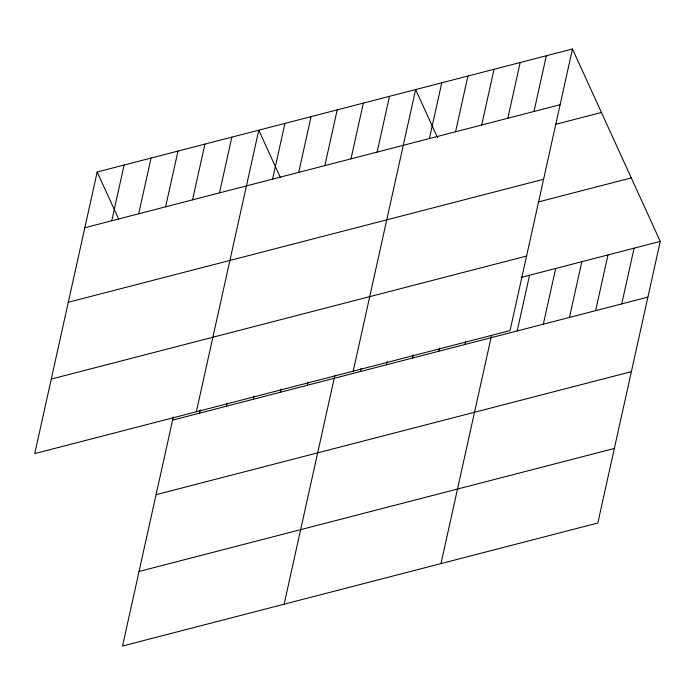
<?xml version="1.0" encoding="UTF-8"?>
<svg xmlns="http://www.w3.org/2000/svg" width="695" height="695" viewBox="0 0 695 695"><rect width="100%" height="100%" fill="white"/><g stroke="black" fill="none" stroke-linecap="round" stroke-linejoin="round"><path stroke-width="1.04" d="M97.178 171.995L34.75 453.6L510.043 330.594L572.471 48.98L97.178 171.995L118.689 219.134M111.756 220.758L124.118 165.019M138.696 213.782L151.05 158.052M165.627 206.815L177.981 151.084M192.558 199.847L204.912 144.108M219.49 192.871L231.852 137.141M173.298 416.983L122.528 646.02L597.822 523.005L660.25 241.4L572.471 48.98M196.346 411.779L258.783 130.174L280.285 177.312M199.535 413.169L200.238 410.015M272.57 179.136L284.924 123.406M226.466 406.193L227.169 403.039M298.711 172.369L311.065 116.638M253.406 399.225L254.101 396.072M324.852 165.601L337.205 109.871M280.337 392.258L281.032 389.096M350.992 158.842L363.346 103.112M307.268 385.282L307.972 382.128M377.133 152.075L389.487 96.344M284.125 604.19L334.903 375.161M353.199 371.191L415.627 89.577L437.572 137.679M360.34 371.547L361.044 368.393M429.414 138.54L441.768 82.809M386.481 364.779L387.185 361.626M455.555 131.781L467.909 76.05M412.621 358.021L413.325 354.858M481.696 125.013L494.049 69.283M438.762 351.253L439.466 348.099M507.836 118.246L520.19 62.515M464.903 344.485L465.607 341.332M533.977 111.478L546.331 55.748M440.969 563.602L491.513 335.615M517.193 330.95L529.547 275.22M543.334 324.191L555.687 268.461M569.474 317.424L581.828 261.694M595.615 310.656L607.969 254.926M621.756 303.889L634.109 248.158M84.825 227.725L560.118 104.719M555.435 124.388L601.436 112.477M68.301 302.264L543.594 179.258M538.225 201.984L631.286 177.903M51.274 379.062L526.567 256.055M521.18 277.392L660.25 241.4M172.603 420.136L647.896 297.13M156.08 494.675L631.373 371.669M139.052 571.472L614.345 448.466"/></g></svg>
